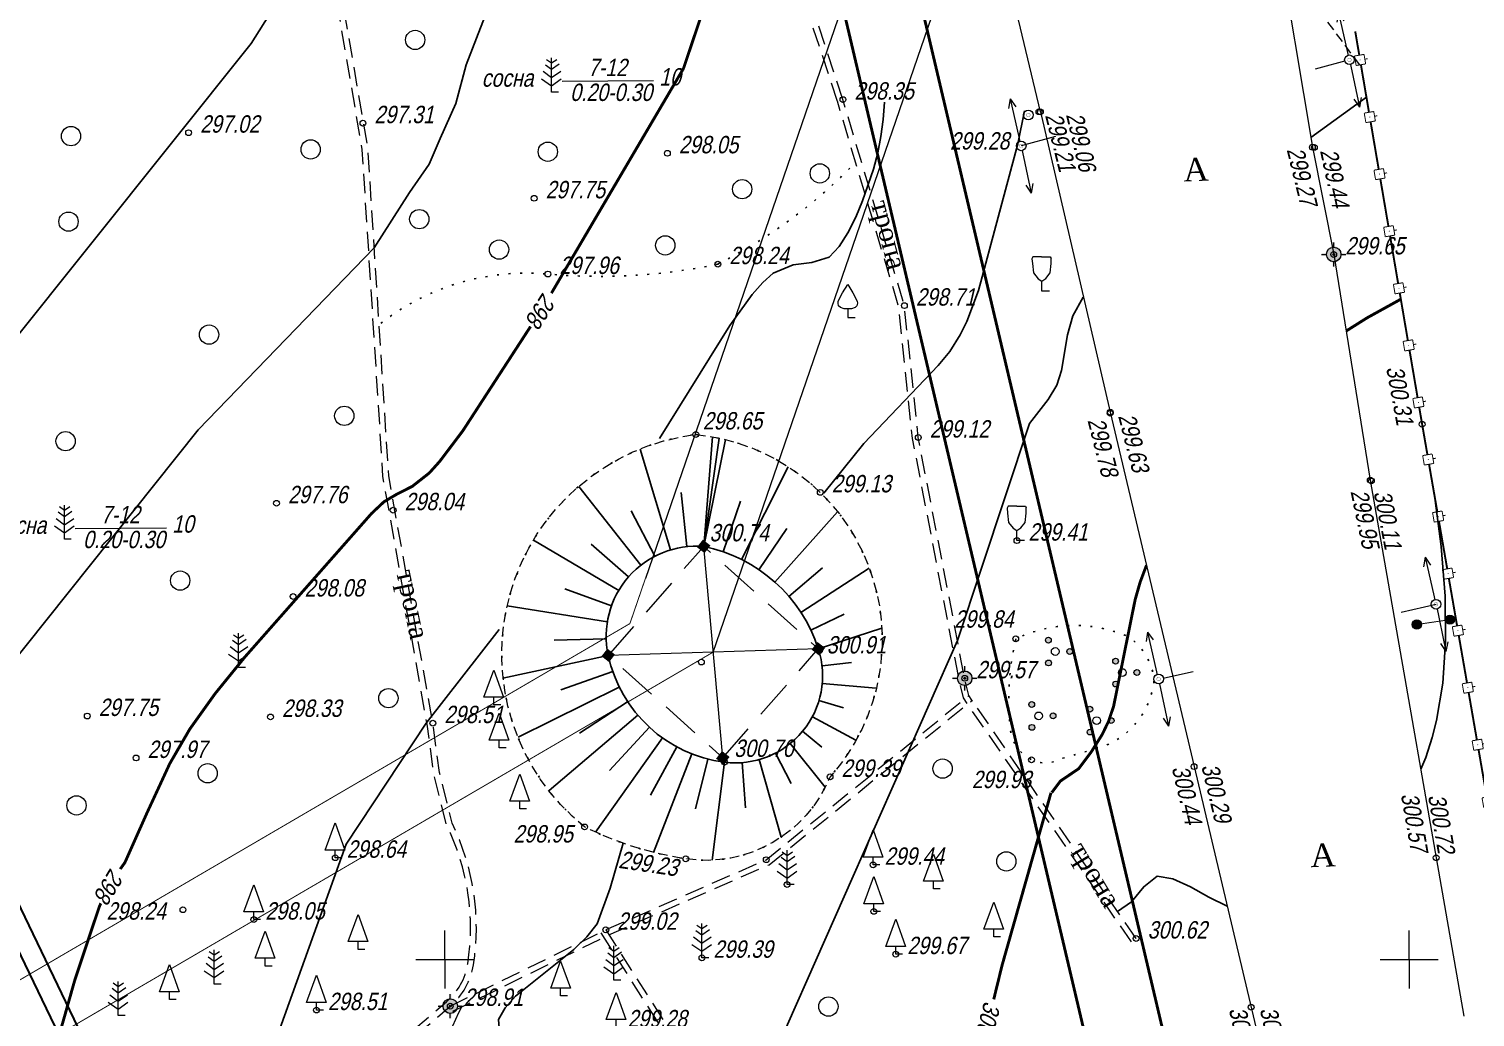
# Model space of a CAD drawing. Header units: metres. Extents: x 5191936 to 10384803, y 4968698 to 9938221.
# Drawn here: x 5192478.4 to 5192553.4, y 4968797 to 4968848.2 of the extents above; entities that cross this region are included whole.
import ezdxf

# ---------------------------------------------------------------- set-up
doc = ezdxf.new("R2010")
doc.units = ezdxf.units.M
doc.set_wipeout_variables(frame=1)
for name, pattern in [('23', [3, 2, -1]), ('71327800', [1, 0, -1]), ('DASHED', [0.75, 0.5, -0.25]), ('DASHEDX2', [1.5, 1, -0.5]), ('DOT', [2, 0, -2])]:
    doc.linetypes.add(name, pattern=pattern)
doc.layers.get('0').update_dxf_attribs({"lineweight": 18})
for name, color, linetype, lineweight in [('31252100', 7, 'Continuous', 18), ('51478610', 7, 'Continuous', 18), ('71133200', 7, 'Continuous', 18), ('71133300', 7, 'Continuous', 18), ('71133600', 7, 'Continuous', 18), ('71133800', 7, 'Continuous', 18), ('71211000', 7, 'Continuous', 18), ('82212000', 7, 'Continuous', 18), ('Commun', 7, 'Continuous', 18), ('CONTOURS-LABEL @ 1', 7, 'Continuous', 18), ('GEO_POINTS', 7, 'Continuous', 18), ('Grid', 7, 'Continuous', 18), ('Otm', 7, 'Continuous', 18), ('R_Поверхность5_CNT-MAJ', 7, 'Continuous', 18), ('Sit', 7, 'Continuous', 18), ('Text', 7, 'Continuous', 18), ('Us_znak', 7, 'Continuous', 18), ('Us_znak_fon', 7, 'Continuous', 18), ('Рамка и сетка', 7, 'Continuous', 18)]:
    doc.layers.add(name, color=color, linetype=linetype, lineweight=lineweight)
for name, color, linetype in [('71327800', 7, 'Continuous'), ('A_GRADE2D', 7, 'Continuous'), ('R_Поверхность1_CNT-MAJ', 7, 'Continuous'), ('R_Поверхность1_CNT-MIN', 7, 'Continuous')]:
    doc.layers.add(name, color=color, linetype=linetype)
doc.styles.add('eskd', font='ESKD1.shx', dxfattribs={"width": 1.2, "oblique": 15})
doc.styles.get("Standard").update_dxf_attribs({"font": 'arial.ttf', "width": 0.8, "oblique": 13, "height": 0.9})
doc.styles.add('style1', font='times.ttf', dxfattribs={"height": 1})
doc.linetypes.add('KABELww_500', pattern='A,0.0001,-0.4,[131,ltypeshp.shx,S=0.4,R=90,X=0.4,Y=-0.4],0.2,[131,ltypeshp.shx,S=0.2,R=90,X=0.4,Y=-0.2],3.6,[131,ltypeshp.shx,S=0.2,R=-90,X=-0.4,Y=0.2],0.2,[131,ltypeshp.shx,S=0.4,R=-90,X=-0.4,Y=0.4],-0.8,4,-0.4', length=9.6001)
doc.linetypes.add('ПОДЗ_ЛИНИИ_СВЯЗИ', pattern='A,4.8,-0.2,[133,ltypeshp.shx,S=0.2,R=0,X=-0.2,Y=0],-0.2,4.8,-2', length=12)

# ---------------------------------------------------------------- blocks, each defined once
blk = doc.blocks.new('31252100a')
blk.add_circle((0, 0), 1)
blk = doc.blocks.new('GRID')
at = {"layer": 'Grid', "color": 104}
blk.add_line((-1.5, 0), (1.5, 0), dxfattribs=at)
for points in [[(0, 0), (0, 1.5)], [(0, 0), (0, -1.5)]]:
    blk.add_lwpolyline(points, dxfattribs=at)
blk = doc.blocks.new('NAPR')
at = {"layer": 'Us_znak', "color": 0, "linetype": 'Continuous', "lineweight": -2}
for p in [(-0.191, 2.038), (0.189, 2.037)]:
    blk.add_line(p, (0, 2.5), dxfattribs=at)
blk.add_lwpolyline([(0, 0), (0, 2.5)], dxfattribs=at)
blk = doc.blocks.new('51478610')
at = {"color": 7}
blk.add_wipeout([(0.5, 0.05), (0.48, 0.15), (0.44, 0.24), (0.39, 0.32), (0.32, 0.39), (0.24, 0.44), (0.15, 0.48), (0.05, 0.5), (-0.05, 0.5), (-0.15, 0.48), (-0.24, 0.44), (-0.32, 0.39), (-0.39, 0.32), (-0.44, 0.24), (-0.48, 0.15), (-0.5, 0.05), (-0.5, -0.05), (-0.48, -0.15), (-0.44, -0.24), (-0.39, -0.32), (-0.32, -0.39), (-0.24, -0.44), (-0.15, -0.48), (-0.05, -0.5), (0.05, -0.5), (0.15, -0.48), (0.24, -0.44), (0.32, -0.39), (0.39, -0.32), (0.44, -0.24), (0.48, -0.15), (0.5, -0.05)], dxfattribs=at)
at = {"color": 7, "const_width": 0.375}
blk.add_lwpolyline([(0.01, 0.01, 1), (-0.01, -0.01, 1), (0.01, 0.01)], format="xyb", close=True, dxfattribs=at)
blk.add_circle((0, 0), 0.5)
at = {"style": 'eskd', "oblique": 15}
blk.add_attdef('Z', (1.11, -0.78), '', height=2, dxfattribs=at)
blk = doc.blocks.new('71133200')
for p, q in [((-0.924145, 3.560442), (-1.024145, 3.360442)), ((-1.024145, 3.360442), (-0.977382, 2.864397)), ((-0.024145, 3.560442), (-0.924145, 3.560442)), ((-0.024145, 3.560442), (0.875855, 3.560442)), ((0.875855, 3.560442), (0.958164, 3.395824)), ((0.975974, 2.864397), (0.958164, 3.395824)), ((-0.977382, 2.864397), (-0.861899, 1.88241)), ((-0.861899, 1.88241), (-0.374616, 1.28565)), ((0.401375, 1.321765), (0.861899, 1.88241)), ((0.861899, 1.88241), (0.975974, 2.864397)), ((-0.374616, 1.28565), (0, 1.039723)), ((0, 1.039723), (0.401375, 1.321765)), ((0, 0), (0, 1.039723)), ((0.8, 0), (0, 0))]:
    blk.add_line(p, q)
at = {"style": 'eskd', "oblique": 14.99997778}
blk.add_attdef('Z', (1.873004, -0.239356), '', height=2, dxfattribs=at)
blk = doc.blocks.new('71211000')
at = {"linetype": 'Continuous'}
h = blk.add_hatch(color=256, dxfattribs=at)
h.paths.add_polyline_path([(-0.39, -1.19, 1), (-0.99, -1.19, 1)])
h.paths.add_polyline_path([(-0.41, 1.18, 1), (-1.01, 1.18, 1)])
h.paths.add_polyline_path([(1.2, 0, 1), (1.8, 0, 1)])
for centre, radius in [((-0.71, 1.18), 0.3), ((0, 0), 0.4), ((1.5, 0), 0.3), ((-0.69, -1.19), 0.3)]:
    blk.add_circle(centre, radius)
blk = doc.blocks.new('71133800')
blk.add_lwpolyline([(0.71, 0), (0, 0), (0, 0.8), (-1.03, 0.8), (0, 3.61), (1.01, 0.8), (-0.03, 0.8)])
at = {"style": 'eskd', "oblique": 15}
blk.add_attdef('Z', (1.57, -0.8), '', height=2, dxfattribs=at)
blk = doc.blocks.new('71133600')
for p, q in [((-0.52, 3.39), (0, 3.02)), ((0, 3.02), (0.55, 3.39)), ((-0.86, 2.16), (0, 1.51)), ((0, 1.51), (0.96, 2.16))]:
    blk.add_line(p, q)
for points in [[(0.71, 0), (0, 0), (0, 3.55)], [(-0.64, 2.84), (0, 2.37), (0, 2.37), (0.78, 2.93)], [(-1.05, 1.38), (0, 0.67), (1, 1.38)]]:
    blk.add_lwpolyline(points)
at = {"style": 'eskd', "oblique": 15}
blk.add_attdef('Z', (2.03, -0.19), '', height=2, dxfattribs=at)
blk = doc.blocks.new('71133300')
for p, q in [((0, 0.91), (0, 0)), ((0, 0), (0.76, 0))]:
    blk.add_line(p, q)
blk.add_lwpolyline([(0, 0.91), (-0.38, 0.91), (-0.76, 1.03), (-0.95, 1.21), (-1.01, 1.47), (-0.99, 1.69), (-0.54, 2.57), (0, 3.42), (0.54, 2.57), (0.99, 1.69), (1.01, 1.47), (0.95, 1.21), (0.76, 1.03), (0.39, 0.91)], close=True)
at = {"style": 'eskd', "oblique": 15}
blk.add_attdef('Z', (1.77, -0.69), '', height=2, dxfattribs=at)
blk = doc.blocks.new('POINT')
at = {"layer": 'Us_znak', "linetype": 'Continuous', "lineweight": -2}
h = blk.add_hatch(color=0, dxfattribs=at)
edge = h.paths.add_edge_path()
edge.add_arc((0, 0), 0.05, 0, 360)
at = {"layer": 'Us_znak_fon', "linetype": 'Continuous', "true_color": 0xffffff}
blk.add_hatch(color=7, dxfattribs=at).paths.add_polyline_path([(-0.422, 0.05, -0.346708), (-0.05, 0.422), (-0.05, 0.625), (0.05, 0.625), (0.05, 0.422, -0.346708), (0.422, 0.05), (0.625, 0.05), (0.625, -0.05), (0.422, -0.05, -0.346708), (0.05, -0.422), (0.05, -0.625), (-0.05, -0.625), (-0.05, -0.422, -0.346708), (-0.422, -0.05), (-0.625, -0.05), (-0.625, 0.05)])
at = {"layer": 'Us_znak', "color": 0, "linetype": 'Continuous', "lineweight": -2}
for p, q in [((-0.625, 0), (-0.375, 0)), ((0, 0.375), (0, 0.625)), ((0.375, 0), (0.625, 0)), ((0, -0.625), (0, -0.375))]:
    blk.add_line(p, q, dxfattribs=at)
for radius in [0.375, 0.05]:
    blk.add_circle((0, 0), radius, dxfattribs=at)
blk = doc.blocks.new('*U385')
at = {"layer": '82212000', "linetype": 'Continuous', "ltscale": 0.5}
for points in [[(5192547.446, 4968846.629, 1), (5192547.455, 4968846.58, 1)], [(5192547.95, 4968843.671, 1), (5192547.959, 4968843.622, 1)], [(5192548.454, 4968840.714, 1), (5192548.463, 4968840.665, 1)], [(5192548.958, 4968837.757, 1), (5192548.966, 4968837.707, 1)], [(5192549.462, 4968834.799, 1), (5192549.47, 4968834.75, 1)], [(5192549.966, 4968831.842, 1), (5192549.974, 4968831.793, 1)], [(5192550.47, 4968828.885, 1), (5192550.478, 4968828.835, 1)], [(5192550.979, 4968825.928, 1), (5192550.988, 4968825.879, 1)], [(5192551.492, 4968822.972, 1), (5192551.501, 4968822.923, 1)], [(5192552.005, 4968820.017, 1), (5192552.014, 4968819.967, 1)], [(5192552.518, 4968817.061, 1), (5192552.527, 4968817.011, 1)], [(5192553.031, 4968814.105, 1), (5192553.04, 4968814.056, 1)], [(5192553.544, 4968811.149, 1), (5192553.553, 4968811.1, 1)], [(5192554.057, 4968808.193, 1), (5192554.065, 4968808.144, 1)], [(5192554.57, 4968805.237, 1), (5192554.578, 4968805.188, 1)], [(5192555.083, 4968802.282, 1), (5192555.091, 4968802.232, 1)], [(5192555.596, 4968799.326, 1), (5192555.604, 4968799.277, 1)]]:
    blk.add_hatch(color=256, dxfattribs=at).paths.add_polyline_path(points, flags=0)
at = {"layer": '82212000', "linetype": 'Continuous', "ltscale": 0.5, "flags": 128}
blk.add_lwpolyline([(5192547.199, 4968848.083, 0.1, 0.1, 0), (5192547.409, 4968846.851, 0, 0, 0)], format="xyseb", dxfattribs=at)
at = {"layer": '82212000', "linetype": 'Continuous', "ltscale": 0.5, "const_width": 0.05}
for points in [[(5192547.162, 4968846.809), (5192547.655, 4968846.893)], [(5192547.246, 4968846.316), (5192547.162, 4968846.809)], [(5192547.739, 4968846.4), (5192547.246, 4968846.316)], [(5192547.655, 4968846.893), (5192547.739, 4968846.4)], [(5192547.697, 4968846.646), (5192547.845, 4968846.671)], [(5192547.666, 4968843.851), (5192548.159, 4968843.935)], [(5192547.75, 4968843.358), (5192547.666, 4968843.851)], [(5192548.243, 4968843.442), (5192547.75, 4968843.358)], [(5192548.159, 4968843.935), (5192548.243, 4968843.442)], [(5192548.201, 4968843.689), (5192548.349, 4968843.714)], [(5192548.17, 4968840.894), (5192548.663, 4968840.978)], [(5192548.254, 4968840.401), (5192548.17, 4968840.894)], [(5192548.747, 4968840.485), (5192548.254, 4968840.401)], [(5192548.663, 4968840.978), (5192548.747, 4968840.485)], [(5192548.705, 4968840.731), (5192548.853, 4968840.757)], [(5192548.674, 4968837.937), (5192549.167, 4968838.021)], [(5192548.758, 4968837.444), (5192548.674, 4968837.937)], [(5192549.251, 4968837.528), (5192548.758, 4968837.444)], [(5192549.167, 4968838.021), (5192549.251, 4968837.528)], [(5192549.209, 4968837.774), (5192549.357, 4968837.799)], [(5192549.178, 4968834.979), (5192549.671, 4968835.063)], [(5192549.262, 4968834.486), (5192549.178, 4968834.979)], [(5192549.755, 4968834.57), (5192549.262, 4968834.486)], [(5192549.671, 4968835.063), (5192549.755, 4968834.57)], [(5192549.713, 4968834.817), (5192549.86, 4968834.842)], [(5192549.682, 4968832.022), (5192550.174, 4968832.106)], [(5192550.174, 4968832.106), (5192550.258, 4968831.613)], [(5192549.766, 4968831.529), (5192549.682, 4968832.022)], [(5192550.258, 4968831.613), (5192549.766, 4968831.529)], [(5192550.216, 4968831.859), (5192550.364, 4968831.885)], [(5192550.185, 4968829.064), (5192550.678, 4968829.148)], [(5192550.678, 4968829.148), (5192550.762, 4968828.655)], [(5192550.269, 4968828.572), (5192550.185, 4968829.064)], [(5192550.762, 4968828.655), (5192550.269, 4968828.572)], [(5192550.72, 4968828.902), (5192550.868, 4968828.927)], [(5192550.694, 4968826.107), (5192551.187, 4968826.193)], [(5192550.78, 4968825.614), (5192550.694, 4968826.107)], [(5192551.187, 4968826.193), (5192551.272, 4968825.7)], [(5192551.272, 4968825.7), (5192550.78, 4968825.614)], [(5192551.23, 4968825.946), (5192551.378, 4968825.972)], [(5192551.207, 4968823.151), (5192551.7, 4968823.237)], [(5192551.293, 4968822.659), (5192551.207, 4968823.151)], [(5192551.7, 4968823.237), (5192551.785, 4968822.744)], [(5192551.785, 4968822.744), (5192551.293, 4968822.659)], [(5192551.743, 4968822.99), (5192551.89, 4968823.016)], [(5192551.72, 4968820.195), (5192552.213, 4968820.281)], [(5192551.806, 4968819.703), (5192551.72, 4968820.195)], [(5192552.213, 4968820.281), (5192552.298, 4968819.788)], [(5192552.298, 4968819.788), (5192551.806, 4968819.703)], [(5192552.256, 4968820.035), (5192552.403, 4968820.06)], [(5192552.233, 4968817.24), (5192552.726, 4968817.325)], [(5192552.319, 4968816.747), (5192552.233, 4968817.24)], [(5192552.726, 4968817.325), (5192552.811, 4968816.833)], [(5192552.811, 4968816.833), (5192552.319, 4968816.747)], [(5192552.769, 4968817.079), (5192552.916, 4968817.104)], [(5192552.746, 4968814.284), (5192553.239, 4968814.369)], [(5192552.832, 4968813.791), (5192552.746, 4968814.284)], [(5192553.239, 4968814.369), (5192553.324, 4968813.877)], [(5192553.282, 4968814.123), (5192553.429, 4968814.149)], [(5192553.324, 4968813.877), (5192552.832, 4968813.791)], [(5192553.259, 4968811.328), (5192553.752, 4968811.414)], [(5192553.345, 4968810.835), (5192553.259, 4968811.328)], [(5192553.752, 4968811.414), (5192553.837, 4968810.921)], [(5192553.795, 4968811.167), (5192553.942, 4968811.193)], [(5192553.837, 4968810.921), (5192553.345, 4968810.835)], [(5192553.772, 4968808.372), (5192554.265, 4968808.458)], [(5192553.858, 4968807.88), (5192553.772, 4968808.372)], [(5192554.265, 4968808.458), (5192554.35, 4968807.965)], [(5192554.308, 4968808.211), (5192554.455, 4968808.237)], [(5192554.35, 4968807.965), (5192553.858, 4968807.88)], [(5192554.285, 4968805.416), (5192554.778, 4968805.502)], [(5192554.371, 4968804.924), (5192554.285, 4968805.416)], [(5192554.778, 4968805.502), (5192554.863, 4968805.009)], [(5192554.82, 4968805.256), (5192554.968, 4968805.281)], [(5192554.863, 4968805.009), (5192554.371, 4968804.924)], [(5192554.798, 4968802.461), (5192555.291, 4968802.546)], [(5192554.884, 4968801.968), (5192554.798, 4968802.461)], [(5192555.291, 4968802.546), (5192555.376, 4968802.053)], [(5192555.333, 4968802.3), (5192555.481, 4968802.325)], [(5192555.376, 4968802.053), (5192554.884, 4968801.968)], [(5192555.311, 4968799.505), (5192555.804, 4968799.59)], [(5192555.397, 4968799.012), (5192555.311, 4968799.505)], [(5192555.804, 4968799.59), (5192555.889, 4968799.098)], [(5192555.846, 4968799.344), (5192555.994, 4968799.37)], [(5192555.889, 4968799.098), (5192555.397, 4968799.012)]]:
    blk.add_lwpolyline(points, dxfattribs=at)
at = {"layer": '82212000', "linetype": 'Continuous', "ltscale": 0.5}
for points in [[(5192547.493, 4968846.358, 0.1, 0.1, 0), (5192547.912, 4968843.893, 0.1, 0.1, 0)], [(5192547.996, 4968843.4, 0.1, 0.1, 0), (5192548.416, 4968840.936, 0.1, 0.1, 0)], [(5192548.5, 4968840.443, 0.1, 0.1, 0), (5192548.92, 4968837.979, 0.1, 0.1, 0)], [(5192549.004, 4968837.486, 0.1, 0.1, 0), (5192549.424, 4968835.021, 0.1, 0.1, 0)], [(5192549.508, 4968834.528, 0.1, 0.1, 0), (5192549.928, 4968832.064, 0.1, 0.1, 0)], [(5192550.012, 4968831.571, 0.1, 0.1, 0), (5192550.432, 4968829.106, 0.1, 0.1, 0)], [(5192550.516, 4968828.613, 0.1, 0.1, 0), (5192550.666, 4968827.731, 0.1, 0.1, 0), (5192550.941, 4968826.15, 0, 0, 0)], [(5192551.026, 4968825.657, 0.1, 0.1, 0), (5192551.454, 4968823.194, 0.1, 0.1, 0)], [(5192551.539, 4968822.701, 0.1, 0.1, 0), (5192551.967, 4968820.238, 0.1, 0.1, 0)], [(5192552.052, 4968819.746, 0.1, 0.1, 0), (5192552.48, 4968817.282, 0.1, 0.1, 0)], [(5192552.565, 4968816.79, 0.1, 0.1, 0), (5192552.993, 4968814.327, 0.1, 0.1, 0)], [(5192553.078, 4968813.834, 0.1, 0.1, 0), (5192553.505, 4968811.371, 0.1, 0.1, 0)], [(5192553.591, 4968810.878, 0.1, 0.1, 0), (5192554.018, 4968808.415, 0.1, 0.1, 0)], [(5192554.104, 4968807.922, 0.1, 0.1, 0), (5192554.531, 4968805.459, 0.1, 0.1, 0)], [(5192554.617, 4968804.966, 0.1, 0.1, 0), (5192555.044, 4968802.503, 0.1, 0.1, 0)], [(5192555.13, 4968802.011, 0.1, 0.1, 0), (5192555.557, 4968799.547, 0.1, 0.1, 0)]]:
    blk.add_lwpolyline(points, format="xyseb", dxfattribs=at)
at = {"layer": '82212000', "ltscale": 0.5}
blk.add_lwpolyline([(5192555.643, 4968799.055, 0.1, 0.1, 0), (5192555.933, 4968797.384, 0.1, 0.1, 0)], format="xyseb", dxfattribs=at)
blk = doc.blocks.new('*U387')
at = {"layer": 'A_GRADE2D', "color": 7, "linetype": 'DOT', "ltscale": 0.5, "flags": 128}
blk.add_lwpolyline([(5192513.015, 4968827.202, -0.613686), (5192519.974, 4968809.461, -0.346095), (5192512.496, 4968805.212, -0.078225), (5192507.252, 4968806.867, -0.663047), (5192513.015, 4968827.202, -1.038678), (5192513.015, 4968827.202)], format="xyb", dxfattribs=at)
at = {"layer": 'A_GRADE2D', "color": 7}
for points in [[(5192513.881, 4968827.08), (5192513.424, 4968821.403)], [(5192514.22, 4968827.013), (5192513.424, 4968821.403)], [(5192514.554, 4968826.932), (5192513.424, 4968821.403)], [(5192510.128, 4968826.446), (5192511.701, 4968821.219)], [(5192517.799, 4968825.522), (5192515.391, 4968820.722)], [(5192506.954, 4968824.513), (5192510.163, 4968820.421)], [(5192512.256, 4968824.188), (5192512.554, 4968821.392)], [(5192509.672, 4968823.249), (5192510.894, 4968820.892)], [(5192515.335, 4968823.743), (5192514.43, 4968821.127)], [(5192520.362, 4968823.194), (5192517.111, 4968819.553)], [(5192504.607, 4968821.722), (5192509.02, 4968819.117)], [(5192517.737, 4968822.324), (5192516.289, 4968820.194)], [(5192507.599, 4968821.515), (5192509.531, 4968819.823)], [(5192519.575, 4968820.299), (5192517.841, 4968818.808)], [(5192522.002, 4968820.282), (5192518.468, 4968817.975)], [(5192506.221, 4968819.208), (5192508.649, 4968818.33)], [(5192503.243, 4968818.328), (5192508.431, 4968817.487)], [(5192520.712, 4968817.896), (5192518.979, 4968817.066)], [(5192519.366, 4968816.098), (5192522.654, 4968817.168)], [(5192505.676, 4968816.55), (5192508.372, 4968816.619)], [(5192508.475, 4968815.755), (5192503.02, 4968814.581)], [(5192506.011, 4968813.975), (5192508.711, 4968814.915)], [(5192521.093, 4968815.387), (5192519.558, 4968815.212)], [(5192522.368, 4968814.059), (5192519.57, 4968814.306)], [(5192503.798, 4968811.52), (5192509.048, 4968814.111)], [(5192520.666, 4968813.039), (5192519.4, 4968813.415)], [(5192505.408, 4968808.746), (5192510.004, 4968812.657)], [(5192506.993, 4968811.718), (5192509.481, 4968813.355)], [(5192508.549, 4968809.784), (5192510.609, 4968812.029)], [(5192521.319, 4968811.369), (5192519.056, 4968812.576)], [(5192507.81, 4968806.603), (5192511.287, 4968811.48)], [(5192519.727, 4968808.926), (5192517.906, 4968811.186)], [(5192519.547, 4968810.999), (5192518.551, 4968811.823)], [(5192510.669, 4968808.51), (5192512.026, 4968811.019)], [(5192510.822, 4968805.549), (5192512.817, 4968810.652)], [(5192517.963, 4968809.111), (5192517.146, 4968810.691)], [(5192512.992, 4968807.812), (5192513.647, 4968810.385)], [(5192514.504, 4968810.222), (5192513.858, 4968805.137)], [(5192515.586, 4968807.852), (5192515.41, 4968810.199)], [(5192517.441, 4968806.342), (5192516.303, 4968810.357)]]:
    blk.add_lwpolyline(points, dxfattribs=at)
at = {"layer": 'A_GRADE2D', "color": 7, "linetype": 'Continuous', "ltscale": 0.5}
blk.add_lwpolyline([(5192513.424, 4968821.403, -0.269974), (5192519.366, 4968816.098, -0.550086), (5192514.504, 4968810.222, -0.318284), (5192508.475, 4968815.755, -0.50262), (5192513.424, 4968821.403, 0.435844), (5192513.424, 4968821.403), (5192513.424, 4968821.403)], format="xyb", dxfattribs=at)

msp = doc.modelspace()

# ---------------------------------------------------------------- hatches: boundary and pattern name
at = {"linetype": '23'}
for points in [[(5192513.467, 4968821.052), (5192513.775, 4968821.445), (5192513.382, 4968821.754), (5192513.073, 4968821.36)], [(5192513.467, 4968821.052), (5192513.775, 4968821.445), (5192513.382, 4968821.754), (5192513.073, 4968821.36)], [(5192519.408, 4968815.747), (5192519.717, 4968816.141), (5192519.323, 4968816.449), (5192519.015, 4968816.056)], [(5192519.408, 4968815.747), (5192519.717, 4968816.141), (5192519.323, 4968816.449), (5192519.015, 4968816.056)], [(5192508.518, 4968815.404), (5192508.826, 4968815.797), (5192508.433, 4968816.106), (5192508.124, 4968815.712)], [(5192508.518, 4968815.404), (5192508.826, 4968815.797), (5192508.433, 4968816.106), (5192508.124, 4968815.712)], [(5192514.459, 4968810.099), (5192514.768, 4968810.493), (5192514.374, 4968810.801), (5192514.066, 4968810.408)], [(5192514.459, 4968810.099), (5192514.768, 4968810.493), (5192514.374, 4968810.801), (5192514.066, 4968810.408)]]:
    msp.add_hatch(color=256, dxfattribs=at).paths.add_polyline_path(points)
at = {"layer": 'Sit'}
h = msp.add_hatch(color=256, dxfattribs=at)
h.dxf.hatch_style = 1
edge = h.paths.add_edge_path()
edge.add_arc((5192550.392, 4968817.355), 0.239, 0, 360)

# ---------------------------------------------------------------- linework, layer by layer
at = {"color": 192, "linetype": 'ПОДЗ_ЛИНИИ_СВЯЗИ', "lineweight": 60, "ltscale": 0.4, "const_width": 0.15, "elevation": 294.927, "flags": 128}
msp.add_lwpolyline([(5192494.256, 4968979.22), (5192498.8, 4968957.872), (5192519.02, 4968873.561), (5192537.741, 4968794.141)], dxfattribs=at)
at = {"color": 192, "linetype": 'ПОДЗ_ЛИНИИ_СВЯЗИ', "lineweight": 60, "ltscale": 0.4, "const_width": 0.15, "flags": 128}
msp.add_lwpolyline([(5192490.345, 4968978.459), (5192494.889, 4968957.11), (5192515.109, 4968872.799), (5192533.914, 4968793.022)], dxfattribs=at)
at = {"layer": '71327800', "linetype": '71327800', "ltscale": 0.5, "elevation": 298.241, "flags": 128}
msp.add_lwpolyline([(5192514.157, 4968836.025, 0.08541), (5192521.297, 4968841.307, -0.557978)], format="xyb", dxfattribs=at)
at = {"layer": 'Commun', "color": 1, "linetype": 'KABELww_500', "lineweight": 30, "elevation": 289.986, "flags": 128}
for points in [[(5192382.466, 4969011.289), (5192415.089, 4968933.441), (5192434.818, 4968889.937), (5192496.307, 4968762.206)], [(5192470.823, 4968955.324), (5192470.043, 4968959.241), (5192459.28, 4968956.949), (5192460.771, 4968950.247), (5192451.844, 4968948.527), (5192433.445, 4968895.36), (5192497.244, 4968762.638)]]:
    msp.add_lwpolyline(points, dxfattribs=at)
at = {"layer": 'GEO_POINTS', "color": 1}
for points, elevation in [([(5192520.642, 4968844.55), (5192520.642, 4968844.55)], 298.351), ([(5192530.801, 4968843.922), (5192530.801, 4968843.922)], 299.211), ([(5192530.876, 4968843.912), (5192530.876, 4968843.912)], 299.057), ([(5192486.723, 4968842.837), (5192486.723, 4968842.837)], 297.023), ([(5192495.759, 4968843.329), (5192495.759, 4968843.329)], 297.311), ([(5192529.884, 4968842.153), (5192529.884, 4968842.153)], 299.275), ([(5192544.977, 4968842.079), (5192544.977, 4968842.079)], 299.269), ([(5192545.082, 4968842.073), (5192545.082, 4968842.073)], 299.435), ([(5192511.541, 4968841.768), (5192511.541, 4968841.768)], 298.049), ([(5192504.635, 4968839.436), (5192504.635, 4968839.436)], 297.754), ([(5192514.157, 4968836.025), (5192514.157, 4968836.025)], 298.241), ([(5192546.083, 4968836.528), (5192546.083, 4968836.528)], 299.653), ([(5192505.352, 4968835.514), (5192505.352, 4968835.514)], 297.965), ([(5192523.828, 4968833.876), (5192523.828, 4968833.876)], 298.71), ([(5192534.495, 4968828.302), (5192534.495, 4968828.302)], 299.777), ([(5192534.503, 4968828.35), (5192534.503, 4968828.35)], 299.633), ([(5192550.666, 4968827.731), (5192550.666, 4968827.731)], 300.309), ([(5192513.015, 4968827.202), (5192513.015, 4968827.202)], 298.646), ([(5192524.549, 4968827.042), (5192524.549, 4968827.042)], 299.117), ([(5192547.978, 4968824.836), (5192547.978, 4968824.836)], 299.955), ([(5192548.038, 4968824.793), (5192548.038, 4968824.793)], 300.11), ([(5192519.465, 4968824.201), (5192519.465, 4968824.201)], 299.133), ([(5192491.281, 4968823.638), (5192491.281, 4968823.638)], 297.764), ([(5192497.326, 4968823.276), (5192497.326, 4968823.276)], 298.044), ([(5192529.661, 4968821.699), (5192529.661, 4968821.699)], 299.412), ([(5192492.143, 4968818.805), (5192492.143, 4968818.805)], 298.077), ([(5192529.601, 4968816.612), (5192529.601, 4968816.612)], 299.843), ([(5192519.43, 4968816.004), (5192519.43, 4968816.004)], 300.906), ([(5192513.306, 4968815.409), (5192513.306, 4968815.409)], 334.776), ([(5192526.955, 4968814.566), (5192526.955, 4968814.566)], 299.572), ([(5192481.469, 4968812.614), (5192481.469, 4968812.614)], 297.746), ([(5192490.969, 4968812.567), (5192490.969, 4968812.567)], 298.327), ([(5192499.382, 4968812.244), (5192499.382, 4968812.244)], 298.514), ([(5192484, 4968810.439), (5192484, 4968810.439)], 297.973), ([(5192514.504, 4968810.222), (5192514.504, 4968810.222)], 300.701), ([(5192530.418, 4968810.346), (5192530.418, 4968810.346)], 299.932), ([(5192538.845, 4968809.99), (5192538.845, 4968809.99)], 300.294), ([(5192519.974, 4968809.461), (5192519.974, 4968809.461)], 299.391), ([(5192507.252, 4968806.867), (5192507.252, 4968806.867)], 298.947), ([(5192494.324, 4968805.271), (5192494.324, 4968805.271)], 298.638), ([(5192512.496, 4968805.212), (5192512.496, 4968805.212)], 299.228), ([(5192516.666, 4968805.169), (5192516.666, 4968805.169)], 299.298), ([(5192551.395, 4968805.269), (5192551.395, 4968805.269)], 300.573), ([(5192522.203, 4968804.906), (5192522.203, 4968804.906)], 299.442), ([(5192517.753, 4968803.884), (5192517.753, 4968803.884)], 299.477), ([(5192486.43, 4968802.575), (5192486.43, 4968802.575)], 298.244), ([(5192522.242, 4968802.489), (5192522.242, 4968802.489)], 299.595), ([(5192490.102, 4968802.065), (5192490.102, 4968802.065)], 298.047), ([(5192508.349, 4968801.536), (5192508.349, 4968801.536)], 299.017), ([(5192535.841, 4968801.084), (5192535.841, 4968801.084)], 300.617), ([(5192513.331, 4968800.087), (5192513.331, 4968800.087)], 299.389), ([(5192523.381, 4968800.276), (5192523.381, 4968800.276)], 299.671), ([(5192493.352, 4968797.377), (5192493.352, 4968797.377)], 298.513), ([(5192500.287, 4968797.583), (5192500.287, 4968797.583)], 298.912), ([(5192541.804, 4968797.529), (5192541.804, 4968797.529)], 300.649)]:
    msp.add_lwpolyline(points, dxfattribs=dict(at, elevation=elevation))
for centre in [(5192520.642, 4968844.55, 298.351), (5192495.759, 4968843.329, 297.311), (5192530.801, 4968843.922, 299.211), (5192530.876, 4968843.912, 299.057), (5192486.723, 4968842.837, 297.023), (5192511.541, 4968841.768, 298.049), (5192529.884, 4968842.153, 299.275), (5192544.977, 4968842.079, 299.269), (5192545.082, 4968842.073, 299.435), (5192504.635, 4968839.436, 297.754), (5192546.083, 4968836.528, 299.653), (5192514.157, 4968836.025, 298.241), (5192505.352, 4968835.514, 297.965), (5192523.828, 4968833.876, 298.71), (5192534.495, 4968828.302, 299.777), (5192534.503, 4968828.35, 299.633), (5192550.666, 4968827.731, 300.309), (5192513.015, 4968827.202, 298.646), (5192524.549, 4968827.042, 299.117), (5192547.978, 4968824.836, 299.955), (5192548.038, 4968824.793, 300.11), (5192519.465, 4968824.201, 299.133), (5192491.281, 4968823.638, 297.764), (5192497.326, 4968823.276, 298.044), (5192529.661, 4968821.699, 299.412), (5192492.143, 4968818.805, 298.077), (5192529.601, 4968816.612, 299.843), (5192519.43, 4968816.004, 300.906), (5192513.306, 4968815.409, 334.776), (5192526.955, 4968814.566, 299.572), (5192481.469, 4968812.614, 297.746), (5192490.969, 4968812.567, 298.327), (5192499.382, 4968812.244, 298.514), (5192484, 4968810.439, 297.973), (5192530.418, 4968810.346, 299.932), (5192514.504, 4968810.222, 300.701), (5192538.845, 4968809.99, 300.294), (5192519.974, 4968809.461, 299.391), (5192507.252, 4968806.867, 298.947), (5192494.324, 4968805.271, 298.638), (5192512.496, 4968805.212, 299.228), (5192516.666, 4968805.169, 299.298), (5192551.395, 4968805.269, 300.573), (5192522.203, 4968804.906, 299.442), (5192517.753, 4968803.884, 299.477), (5192486.43, 4968802.575, 298.244), (5192490.102, 4968802.065, 298.047), (5192522.242, 4968802.489, 299.595), (5192508.349, 4968801.536, 299.017), (5192535.841, 4968801.084, 300.617), (5192513.331, 4968800.087, 299.389), (5192523.381, 4968800.276, 299.671), (5192500.287, 4968797.583, 298.912), (5192541.804, 4968797.529, 300.649), (5192493.352, 4968797.377, 298.513)]:
    msp.add_circle(centre, 0.15, dxfattribs=at)
at = {"layer": 'GEO_POINTS', "lineweight": 60}
for centre in [(5192513.424, 4968821.403, 300.737), (5192519.366, 4968816.098, 300.07), (5192519.366, 4968816.098, 300.07), (5192514.417, 4968810.45, 300.747)]:
    msp.add_circle(centre, 0.06, dxfattribs=at)
at = {"layer": 'R_Поверхность1_CNT-MAJ', "color": 32, "const_width": 0.15}
for points, elevation in [([(5192512.376, 4968846.162), (5192505.146, 4968833.868), (5192500.937, 4968827.389), (5192499.729, 4968825.792), (5192499.199, 4968825.204), (5192498.315, 4968824.51), (5192497.535, 4968824.117), (5192496.854, 4968823.717), (5192496.204, 4968823.105), (5192489.634, 4968815.664), (5192488.092, 4968813.766), (5192486.788, 4968811.942), (5192485.748, 4968810.15), (5192484.558, 4968807.577), (5192483.419, 4968805.019), (5192482.918, 4968804.323), (5192482.427, 4968803.519), (5192482.086, 4968802.712), (5192480.823, 4968798.932), (5192480.09, 4968796.342), (5192479.766, 4968795.531), (5192479.361, 4968794.775), (5192478.911, 4968794.048), (5192478.324, 4968793.464)], 298), ([(5192549.564, 4968834.21), (5192547.82, 4968833.247), (5192546.726, 4968832.559)], 300)]:
    msp.add_lwpolyline(points, dxfattribs=dict(at, elevation=elevation))
at = {"layer": 'R_Поверхность1_CNT-MAJ', "color": 32, "const_width": 0.15, "elevation": 300}
msp.add_lwpolyline([(5192531.427, 4968808.633, 0.027111), (5192524.802, 4968781.602, -2.452345)], format="xyb", dxfattribs=at)
at = {"layer": 'R_Поверхность1_CNT-MIN', "color": 32}
for points, elevation in [([(5192497.42, 4968859.275), (5192489.974, 4968847.463)], 297), ([(5192504.894, 4968856.119), (5192501.113, 4968846.35), (5192500.577, 4968844.345), (5192499.765, 4968842.536), (5192499.191, 4968841.198), (5192498.167, 4968839.742), (5192496.349, 4968836.875), (5192487.217, 4968827.449), (5192476.046, 4968813.447), (5192475.017, 4968812.293), (5192474.54, 4968811.649), (5192474.224, 4968810.956), (5192473.974, 4968810.17), (5192473.662, 4968809.428), (5192473.212, 4968808.817), (5192472.585, 4968808.463), (5192471.81, 4968808.242), (5192469.235, 4968807.806), (5192460.513, 4968804.107), (5192460.467, 4968804.078)], 297.5), ([(5192489.974, 4968847.463), (5192473.216, 4968826.545), (5192469.751, 4968821.955), (5192468.535, 4968820.475), (5192467.804, 4968819.951), (5192466.992, 4968819.454), (5192465.203, 4968818.548), (5192463.317, 4968817.769), (5192460.632, 4968816.866), (5192459.85, 4968816.642), (5192458.609, 4968816.381), (5192455.245, 4968816.102)], 297), ([(5192522.796, 4968844.416), (5192522.728, 4968843.519), (5192522.61, 4968842.642), (5192522.443, 4968841.785), (5192522.227, 4968840.948), (5192521.65, 4968839.304), (5192521.305, 4968838.454), (5192520.904, 4968837.645), (5192520.445, 4968836.935), (5192519.921, 4968836.386), (5192519.031, 4968836.111), (5192518.068, 4968835.982), (5192517.03, 4968835.554), (5192516.498, 4968835.077), (5192515.945, 4968834.452), (5192514.785, 4968832.852), (5192511.137, 4968826.985)], 298.5), ([(5192547.783, 4968844.684), (5192544.891, 4968842.595)], 299.5), ([(5192533.112, 4968834.321), (5192533.102, 4968834.31), (5192532.566, 4968833.348), (5192532.278, 4968832.366), (5192531.976, 4968830.522), (5192531.725, 4968829.75), (5192531.282, 4968829.009), (5192530.317, 4968827.773), (5192526.576, 4968816.531), (5192516.304, 4968793.313), (5192513.218, 4968782.618), (5192512.145, 4968773.52)], 299.5), ([(5192502.83, 4968817.099), (5192499.036, 4968812.235), (5192494.889, 4968805.977), (5192489.776, 4968791.745), (5192485.766, 4968781.554), (5192485.229, 4968780.481), (5192484.671, 4968779.525), (5192484.087, 4968778.71), (5192483.366, 4968777.947), (5192482.615, 4968777.352), (5192481.844, 4968776.87), (5192480.281, 4968776.018), (5192479.51, 4968775.536), (5192474.432, 4968771.779), (5192474.432, 4968771.779)], 298.5), ([(5192509.245, 4968806.022), (5192509.245, 4968806.022), (5192508.577, 4968803.701), (5192507.897, 4968801.85), (5192507.37, 4968801.168), (5192506.694, 4968800.517), (5192503.673, 4968798.094), (5192503.13, 4968797.498), (5192502.788, 4968796.893), (5192502.859, 4968796.046), (5192503.129, 4968794.354), (5192503.189, 4968793.476), (5192503.039, 4968792.629), (5192502.778, 4968791.757), (5192501.806, 4968789.094), (5192499.809, 4968772.649), (5192498.997, 4968770.109), (5192498.545, 4968769.305)], 299), ([(5192540.561, 4968802.762), (5192539.614, 4968803.221), (5192538.653, 4968803.759), (5192537.738, 4968804.185), (5192536.929, 4968804.308), (5192536.234, 4968803.766), (5192535.608, 4968802.993), (5192534.88, 4968802.478)], 300.5)]:
    msp.add_lwpolyline(points, dxfattribs=dict(at, elevation=elevation))
at = {"layer": 'R_Поверхность5_CNT-MAJ', "color": 32, "const_width": 0.15, "elevation": 298, "flags": 128}
msp.add_lwpolyline([(5192522.749, 4968877.748), (5192522.546, 4968877.538), (5192522.315, 4968876.984), (5192521.793, 4968875.159), (5192520.696, 4968870.875), (5192512.376, 4968846.162)], dxfattribs=at)
at = {"layer": 'Sit', "flags": 128}
for points, elevation in [([(5192530.876, 4968843.912), (5192521.641, 4968882.593), (5192518.124, 4968896.946), (5192517.085, 4968901.553), (5192514.234, 4968913.904), (5192510.809, 4968928.365), (5192506.848, 4968944.446), (5192503.518, 4968958.88), (5192500.399, 4968972.144), (5192499.572, 4968976.579)], 298.209), ([(5192513.921, 4968815.927), (5192561.686, 4968954.759)], 300.07), ([(5192554.492, 4968947.887), (5192510.401, 4968819.734)], 295.573), ([(5192514.417, 4968810.45), (5192513.424, 4968821.403)], 300.747), ([(5192514.417, 4968810.45), (5192513.424, 4968821.403)], 300.747), ([(5192519.366, 4968816.098), (5192508.475, 4968815.755)], 300.07), ([(5192519.366, 4968816.098), (5192508.475, 4968815.755)], 300.07)]:
    msp.add_lwpolyline(points, dxfattribs=dict(at, elevation=elevation))
at = {"layer": 'Sit', "linetype": 'DASHEDX2', "flags": 128}
for points, elevation in [([(5192520.357, 4968844.457), (5192515.886, 4968858.053)], 298.351), ([(5192520.642, 4968844.55), (5192516.171, 4968858.147)], 298.351), ([(5192500.287, 4968797.583), (5192508.349, 4968801.536), (5192516.666, 4968805.169), (5192527.167, 4968813.671)], 296.46), ([(5192500.42, 4968797.314), (5192508.476, 4968801.264), (5192516.823, 4968804.91), (5192527.356, 4968813.438)], 296.46), ([(5192508.349, 4968801.536), (5192513.11, 4968794.041), (5192518.3, 4968784.732)], 299.017), ([(5192508.096, 4968801.375), (5192512.852, 4968793.887), (5192518.038, 4968784.586)], 299.017)]:
    msp.add_lwpolyline(points, dxfattribs=dict(at, elevation=elevation))
at = {"layer": 'Sit', "linetype": 'DASHEDX2', "elevation": 296.46, "flags": 128}
for points in [[(5192480.448, 4968789.765), (5192494.772, 4968793.279), (5192500.093, 4968797.812, 0.178908), (5192501.193, 4968799.773, 0.155737), (5192500.093, 4968806.955), (5192499.432, 4968809.632), (5192499.085, 4968812.197), (5192496.799, 4968825.016), (5192495.726, 4968841.965), (5192493.732, 4968853.612)], [(5192480.519, 4968789.474), (5192494.912, 4968793.005), (5192500.287, 4968797.583, 0.178908), (5192501.489, 4968799.726, 0.155045), (5192500.377, 4968807.059), (5192499.727, 4968809.688), (5192499.382, 4968812.244), (5192497.097, 4968825.052), (5192496.024, 4968842), (5192494.028, 4968853.663)]]:
    msp.add_lwpolyline(points, format="xyb", dxfattribs=at)
at = {"layer": 'Sit', "linetype": 'DASHED', "elevation": 298.646, "flags": 128}
msp.add_lwpolyline([(5192543.143, 4968853.125), (5192544.022, 4968853.234), (5192544.56, 4968850.186), (5192547.523, 4968846.211)], dxfattribs=at)
at = {"layer": 'Sit'}
for points, elevation in [([(5192543.143, 4968853.125), (5192544.977, 4968842.079), (5192546.083, 4968836.528), (5192547.978, 4968824.836), (5192552.829, 4968797.059)], 298.646), ([(5192546.908, 4968846.612), (5192545.122, 4968846.133)], 299.328), ([(5192530.876, 4968843.912), (5192534.503, 4968828.35), (5192538.845, 4968809.99), (5192542.292, 4968795.471)], 299.057), ([(5192537.001, 4968814.523), (5192538.805, 4968814.925)], 300.179)]:
    msp.add_lwpolyline(points, dxfattribs=dict(at, elevation=elevation))
at = {"layer": 'Sit', "flags": 128}
for points in [[(5192506.092, 4968845.504), (5192510.823, 4968845.538)], [(5192480.841, 4968822.337), (5192485.572, 4968822.371)]]:
    msp.add_lwpolyline(points, dxfattribs=at)
at = {"layer": 'Sit', "linetype": 'DASHED', "elevation": 298.646, "flags": 128}
msp.add_lwpolyline([(5192513.015, 4968827.202, -0.613686), (5192519.974, 4968809.461, -0.346095), (5192512.496, 4968805.212, -0.078225), (5192507.252, 4968806.867, -0.663047), (5192513.015, 4968827.202, -1.038678)], format="xyb", dxfattribs=at)
at = {"layer": 'Sit', "elevation": 300.747}
msp.add_lwpolyline([(5192513.424, 4968821.403, -0.269974), (5192519.366, 4968816.098, -0.550086), (5192514.504, 4968810.222, -0.318284), (5192508.475, 4968815.755, -0.50262), (5192513.424, 4968821.403, 0.435844)], format="xyb", dxfattribs=at)
at = {"layer": 'Sit', "linetype": 'DASHEDX2', "ltscale": 2, "elevation": 300.747, "flags": 128}
msp.add_lwpolyline([(5192514.417, 4968810.45), (5192519.366, 4968816.098), (5192513.424, 4968821.403), (5192508.475, 4968815.755)], close=True, dxfattribs=at)
msp.add_lwpolyline([(5192514.417, 4968810.45), (5192519.366, 4968816.098), (5192513.424, 4968821.403), (5192508.475, 4968815.755)], close=True, dxfattribs=at)
at = {"layer": 'Sit', "const_width": 0.05}
for points, elevation in [([(5192431.156, 4968771.604), (5192509.599, 4968817.403)], 312.927), ([(5192552.107, 4968817.605), (5192550.392, 4968817.355)], 300.505), ([(5192513.921, 4968815.927), (5192437.081, 4968771.063), (5192432.86, 4968769.173)], 300.07)]:
    msp.add_lwpolyline(points, dxfattribs=dict(at, elevation=elevation))
at = {"layer": 'Sit'}
msp.add_circle((5192550.392, 4968817.355, 300.469), 0.239, dxfattribs=at)
at = {"layer": 'Рамка и сетка', "elevation": 303.345}
msp.add_lwpolyline([(5192499.802, 4968791.751, -0.161411), (5192500.912, 4968797.583, -7.675254)], format="xyb", dxfattribs=at)

# ---------------------------------------------------------------- block references
at = {"layer": '31252100', "color": 7, "xscale": 0.5, "yscale": 0.5, "zscale": 0.5}
for p in [(5192498.467, 4968847.644), (5192480.627, 4968842.659), (5192493.05, 4968841.969), (5192505.342, 4968841.852), (5192519.445, 4968840.729), (5192515.418, 4968839.909), (5192480.498, 4968838.227), (5192498.682, 4968838.357), (5192511.432, 4968836.998), (5192502.818, 4968836.78), (5192487.784, 4968832.374), (5192494.794, 4968828.165), (5192480.346, 4968826.852), (5192486.286, 4968819.63), (5192497.081, 4968813.539), (5192525.808, 4968809.887), (5192487.71, 4968809.645), (5192480.909, 4968807.981), (5192529.113, 4968805.081), (5192519.891, 4968797.56)]:
    msp.add_blockref('31252100a', p, dxfattribs=at)
at = {"layer": '71133200', "color": 0, "xscale": 0.5, "yscale": 0.5, "zscale": 0.5}
for p in [(5192530.954, 4968834.626, 299.478), (5192529.661, 4968821.699, 299.412)]:
    msp.add_blockref('71133200', p, dxfattribs=at)
at = {"layer": '71133300', "color": 0, "xscale": 0.5, "yscale": 0.5, "zscale": 0.5}
msp.add_blockref('71133300', (5192520.892, 4968833.26, 298.71), dxfattribs=at)
at = {"layer": '71133600', "color": 7, "xscale": 0.5, "yscale": 0.5, "zscale": 0.5}
for p in [(5192505.538, 4968844.937), (5192480.288, 4968821.77)]:
    msp.add_blockref('71133600', p, dxfattribs=at)
at = {"layer": '71133600', "color": 0, "xscale": 0.5, "yscale": 0.5, "zscale": 0.5}
for p in [(5192489.31, 4968815.129, 298.244), (5192517.753, 4968803.884, 299.477), (5192513.331, 4968800.087, 299.389), (5192508.774, 4968798.924, 298.833), (5192488.056, 4968798.723, 298.732), (5192483.076, 4968797.089, 298.485)]:
    msp.add_blockref('71133600', p, dxfattribs=at)
at = {"layer": '71133800', "color": 0, "xscale": 0.5, "yscale": 0.5, "zscale": 0.5}
for p in [(5192502.545, 4968813.185, 296.46), (5192502.825, 4968810.959, 298.646), (5192503.892, 4968807.801, 298.186), (5192494.324, 4968805.271, 298.638), (5192522.203, 4968804.906, 299.442), (5192525.333, 4968803.653, 299.981), (5192490.102, 4968802.065, 298.047), (5192522.242, 4968802.489, 299.595), (5192528.459, 4968801.165, 301.859), (5192495.506, 4968800.522, 297.999), (5192490.696, 4968799.659, 298.551), (5192523.381, 4968800.276, 299.671), (5192506.007, 4968798.115, 298.928), (5192485.724, 4968797.931, 298.392), (5192493.352, 4968797.377, 298.513), (5192508.88, 4968796.483, 299.28)]:
    msp.add_blockref('71133800', p, dxfattribs=at)
at = {"layer": '71211000', "color": 0, "xscale": 0.5, "yscale": 0.5, "zscale": 0.5}
for p in [(5192531.646, 4968815.956), (5192535.13, 4968814.866), (5192530.783, 4968812.62), (5192533.795, 4968812.376)]:
    msp.add_blockref('71211000', p, dxfattribs=at)
at = {"layer": 'A_GRADE2D', "color": 7}
msp.add_blockref('*U387', (0, 0), dxfattribs=at)
at = {"layer": 'Grid', "color": 7, "linetype": 'Continuous'}
for p in [(5192500, 4968800), (5192550, 4968800)]:
    msp.add_blockref('GRID', p, dxfattribs=at)
at = {"layer": 'Sit', "linetype": 'Continuous'}
for p, rotation in [((5192546.899, 4968846.612, 299.328), 12.80403912542133), ((5192546.899, 4968846.612, 299.328), 191.8521374319583), ((5192529.883, 4968842.153, 299.275), 12.80403912542133), ((5192529.883, 4968842.153, 299.275), 191.8521374319583), ((5192551.387, 4968818.404, 300.378), 12.80403912542133), ((5192551.387, 4968818.404, 300.378), 191.8521374319583), ((5192537.008, 4968814.528, 300.179), 12.80403912542133), ((5192537.008, 4968814.528, 300.179), 191.8521374319583)]:
    msp.add_blockref('NAPR', p, dxfattribs=dict(at, rotation=rotation))
for p in [(5192546.083, 4968836.528, 299.653), (5192526.955, 4968814.566, 299.572), (5192500.287, 4968797.583, 298.912)]:
    msp.add_blockref('POINT', p, dxfattribs=at)

# ---------------------------------------------------------------- texts
at = {"layer": 'GEO_POINTS', "oblique": 13, "width": 0.8}
for s, p in [('298.35', (5192521.242, 4968844.55, 298.351)), ('297.31', (5192496.359, 4968843.329, 297.311)), ('297.02', (5192487.323, 4968842.837, 297.023)), ('298.05', (5192512.141, 4968841.768, 298.049)), ('299.28', (5192526.194, 4968841.963, 299.275)), ('297.75', (5192505.235, 4968839.436, 297.754)), ('299.65', (5192546.683, 4968836.528, 299.653)), ('298.24', (5192514.757, 4968836.025, 298.241)), ('297.96', (5192505.952, 4968835.514, 297.965)), ('298.71', (5192524.428, 4968833.876, 298.71)), ('298.65', (5192513.382, 4968827.459, 298.646)), ('299.12', (5192525.149, 4968827.042, 299.117)), ('299.13', (5192520.065, 4968824.201, 299.133)), ('297.76', (5192491.881, 4968823.638, 297.764)), ('298.04', (5192497.926, 4968823.276, 298.044)), ('299.41', (5192530.261, 4968821.699, 299.412)), ('298.08', (5192492.743, 4968818.805, 298.077)), ('299.84', (5192526.417, 4968817.188, 299.843)), ('300.91', (5192519.804, 4968815.854, 300.906)), ('299.57', (5192527.555, 4968814.566, 299.572)), ('297.75', (5192482.069, 4968812.614, 297.746)), ('298.33', (5192491.569, 4968812.567, 298.327)), ('298.51', (5192499.982, 4968812.244, 298.514)), ('297.97', (5192484.6, 4968810.439, 297.973)), ('300.70', (5192515.006, 4968810.493, 300.701)), ('299.39', (5192520.574, 4968809.461, 299.391)), ('299.93', (5192527.329, 4968808.877, 299.932)), ('298.95', (5192503.57, 4968806.059, 298.947)), ('298.64', (5192494.924, 4968805.271, 298.638)), ('299.44', (5192522.803, 4968804.906, 299.442)), ('298.24', (5192482.469, 4968802.063, 298)), ('298.05', (5192490.702, 4968802.065, 298.047)), ('299.02', (5192508.949, 4968801.536, 299.017)), ('300.62', (5192536.441, 4968801.084, 300.617)), ('299.39', (5192513.931, 4968800.087, 299.389)), ('299.67', (5192523.981, 4968800.276, 299.671)), ('298.91', (5192500.991, 4968797.594, 296.46)), ('298.51', (5192493.952, 4968797.377, 298.513)), ('299.28', (5192509.48, 4968796.483, 299.28))]:
    msp.add_text(s, height=0.9, dxfattribs=at).set_placement(p)
for s, rotation, p in [('299.21', 283.98762, (5192531.118, 4968843.731, 299.211)), ('299.06', 283.18965, (5192532.202, 4968843.761, 299.057)), ('299.27', 283.67497, (5192543.641, 4968841.959, 299.269)), ('299.44', 282.23431, (5192545.371, 4968841.897, 299.435)), ('300.31', 280.32482, (5192548.8, 4968830.661, 300.309)), ('299.78', 284.05894, (5192533.315, 4968827.936, 299.777)), ('299.63', 284.29243, (5192534.902, 4968828.16, 299.633)), ('299.95', 281.74156, (5192546.952, 4968824.249, 299.955)), ('300.11', 280.98541, (5192548.153, 4968824.204, 300.11)), ('300.44', 283.35868, (5192537.682, 4968809.929, 300.294)), ('300.29', 283.35868, (5192539.218, 4968810.027, 300.294)), ('300.57', 279.83286, (5192549.563, 4968808.546, 300.573)), ('300.72', 279.83286, (5192550.969, 4968808.483, 300.573)), ('299.23', 351.58733, (5192508.977, 4968804.749, 299.228)), ('300.80', 283.29874, (5192540.641, 4968797.416, 300.649)), ('300.65', 283.29874, (5192542.244, 4968797.416, 300.649))]:
    msp.add_text(s, height=0.9, rotation=rotation, dxfattribs=at).set_placement(p)
at = {"layer": 'Otm', "oblique": 13, "width": 0.8}
for s, p in [('7-12', (5192507.429, 4968845.765, 0.02)), ('сосна', (5192501.916, 4968845.218, 0.02)), ('10', (5192511.123, 4968845.28, 0.02)), ('0.20-0.30', (5192506.504, 4968844.479, 0.02)), ('7-12', (5192482.179, 4968822.598, 0.02)), ('сосна', (5192476.666, 4968822.051, 0.02)), ('10', (5192485.873, 4968822.113, 0.02)), ('300.74', (5192513.724, 4968821.663, 300.737)), ('0.20-0.30', (5192481.254, 4968821.311, 0.02))]:
    msp.add_text(s, height=0.9, dxfattribs=at).set_placement(p)
at = {"layer": 'Text', "style": 'style1'}
for s, height, rotation, p in [('А', 1.2, 2.13396, (5192538.314, 4968840.306, -296.436)), ('тропа', 1, 284.84117, (5192522.076, 4968839.187, -292.278)), ('тропа', 1, 281.82992, (5192497.479, 4968820.084, -296.436)), ('тропа', 1, 300.93474, (5192532.37, 4968805.705, -292.278)), ('А', 1.2, 2.13396, (5192544.894, 4968804.779, -296.436))]:
    msp.add_text(s, height=height, rotation=rotation, dxfattribs=at).set_placement(p)

# ---------------------------------------------------------------- next in the draw order: block references
at = {"layer": '51478610', "color": 0, "rotation": 350.9665559237041}
for p, xscale, yscale, zscale in [((5192546.899, 4968846.612, 299.328), 0.4999999999999997, 0.4999999999999997, 0.4999999999999997), ((5192530.252, 4968843.755, 299.151), 0.4999999999999998, 0.4999999999999998, 0.4999999999999998), ((5192529.883, 4968842.153, 299.275), 0.4999999999999998, 0.4999999999999998, 0.4999999999999998), ((5192551.387, 4968818.404, 300.378), 0.4999999999999997, 0.4999999999999997, 0.4999999999999997), ((5192537.008, 4968814.528, 300.179), 0.4999999999999998, 0.4999999999999998, 0.4999999999999998)]:
    msp.add_blockref('51478610', p, dxfattribs=dict(at, xscale=xscale, yscale=yscale, zscale=zscale))

# ---------------------------------------------------------------- next in the draw order: texts
at = {"layer": 'CONTOURS-LABEL @ 1', "color": 32, "char_height": 0.9, "attachment_point": 5, "bg_fill": 3, "box_fill_scale": 1.2, "bg_fill_color": 256, "bg_fill_true_color": 13158600, "bg_fill_transparency": 0}
for s, insert, rotation in [('298', (5192505.003, 4968833.648, 298), 236.98682), ('298', (5192482.617, 4968803.83, 298), 238.56784), ('300', (5192528.187, 4968796.952, 300), 254.97618)]:
    msp.add_mtext(s, dxfattribs=dict(at, insert=insert, rotation=rotation))

# ---------------------------------------------------------------- next in the draw order: hatches: boundary and pattern name
at = {"layer": 'Sit'}
h = msp.add_hatch(color=256, dxfattribs=at)
h.dxf.hatch_style = 1
edge = h.paths.add_edge_path()
edge.add_arc((5192552.107, 4968817.605), 0.239, 0, 360)

# ---------------------------------------------------------------- next in the draw order: linework, layer by layer
at = {"layer": '71327800', "linetype": '71327800', "ltscale": 0.5, "flags": 128}
for points, elevation in [([(5192514.157, 4968836.025, -0.07446), (5192505.352, 4968835.514, 0.193189), (5192496.601, 4968832.893, 4.910384)], 298.241), ([(5192529.601, 4968816.612, 0.084875), (5192529.321, 4968811.92, 0.25476), (5192530.418, 4968810.346, 0.251476), (5192531.893, 4968810.389, 0.005689), (5192534.292, 4968811.095, 0.270563), (5192536.77, 4968814.446, 0.228853), (5192535.407, 4968816.742, 0.215441), (5192529.601, 4968816.612, -5.58171)], 299.843)]:
    msp.add_lwpolyline(points, format="xyb", dxfattribs=dict(at, elevation=elevation))
at = {"layer": 'R_Поверхность1_CNT-MAJ', "color": 32, "const_width": 0.15, "elevation": 300}
msp.add_lwpolyline([(5192536.379, 4968820.42), (5192536.371, 4968820.404), (5192536.05, 4968819.552), (5192535.791, 4968818.646), (5192534.671, 4968813.107), (5192534.41, 4968812.337), (5192534.084, 4968811.659), (5192533.513, 4968810.75), (5192532.866, 4968809.887), (5192531.916, 4968809.243), (5192531.466, 4968808.644), (5192531.466, 4968808.644), (5192531.466, 4968808.644)], dxfattribs=at)
at = {"layer": 'R_Поверхность1_CNT-MIN', "color": 32}
for points, elevation in [([(5192530.046, 4968843.964), (5192529.714, 4968842.257), (5192527.663, 4968834.656), (5192527.061, 4968833.051), (5192526.726, 4968832.362), (5192526.177, 4968831.491), (5192525.584, 4968830.766), (5192521.727, 4968826.74), (5192519.649, 4968824.161), (5192519.649, 4968824.161)], 299), ([(5192551.29, 4968824.185), (5192551.658, 4968821.397), (5192551.854, 4968818.823), (5192551.88, 4968816.463), (5192551.734, 4968814.315), (5192551.416, 4968812.382), (5192551.193, 4968811.495), (5192550.856, 4968810.466), (5192550.594, 4968809.859)], 300.5)]:
    msp.add_lwpolyline(points, dxfattribs=dict(at, elevation=elevation))
at = {"layer": 'Sit', "const_width": 0.05, "flags": 128}
for points, elevation in [([(5192513.921, 4968815.927), (5192561.686, 4968954.759)], 300.07), ([(5192554.492, 4968947.887), (5192509.599, 4968817.403)], 295.573)]:
    msp.add_lwpolyline(points, dxfattribs=dict(at, elevation=elevation))
at = {"layer": 'Sit', "linetype": 'DASHEDX2', "elevation": 300.617, "flags": 128}
for points in [[(5192535.594, 4968800.913), (5192526.888, 4968813.547), (5192526.662, 4968814.503), (5192524.252, 4968826.998), (5192523.533, 4968833.817), (5192520.354, 4968844.465)], [(5192535.841, 4968801.084), (5192527.167, 4968813.671), (5192526.955, 4968814.566), (5192524.549, 4968827.042), (5192523.828, 4968833.876), (5192520.642, 4968844.55)]]:
    msp.add_lwpolyline(points, dxfattribs=at)
at = {"layer": 'Sit'}
for points, elevation in [([(5192531.667, 4968842.637), (5192529.883, 4968842.153)], 299.275), ([(5192549.582, 4968818.001), (5192551.387, 4968818.404)], 300.378)]:
    msp.add_lwpolyline(points, dxfattribs=dict(at, elevation=elevation))
msp.add_circle((5192552.107, 4968817.605, 300.505), 0.239, dxfattribs=at)

# ---------------------------------------------------------------- next in the draw order: block references
at = {"layer": '82212000'}
msp.add_blockref('*U385', (0, 0), dxfattribs=at)

doc.saveas('drawing.dxf')
